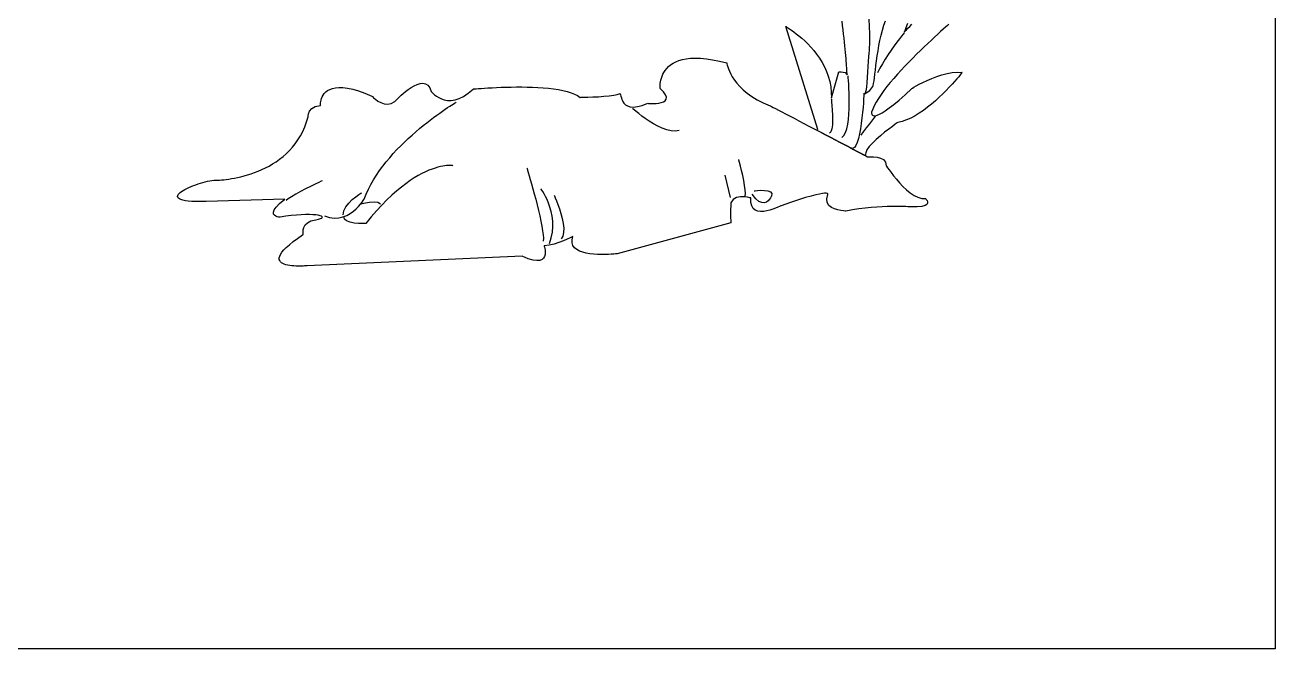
# Model space of a CAD drawing. Extents: x 61 to 149, y 52 to 245.
# Drawn here: x 91.3 to 149.2, y 51.6 to 80.5 of the extents above; entities that cross this region are included whole.
import ezdxf

# ---------------------------------------------------------------- set-up
doc = ezdxf.new("R2010")
doc.units = 0

msp = doc.modelspace()

# ---------------------------------------------------------------- linework, layer by layer
at = {"color": 250, "linetype": 'Continuous'}
for points in [[(60.8344, 245.412), (149.1656, 245.412), (149.1656, 51.588), (60.8344, 51.588), (60.8344, 245.412)], [(127.9935, 75.6399), (126.5051, 80.4083), (126.517163, 80.4013), (126.551886, 80.380436), (126.607066, 80.345913), (126.680501, 80.297933), (126.76999, 80.236701), (126.873331, 80.162421), (126.988321, 80.075296), (127.11276, 79.975531), (127.244446, 79.863329), (127.381175, 79.738893), (127.520748, 79.602429), (127.660962, 79.45414), (127.799615, 79.294229), (127.934505, 79.122901), (128.063431, 78.940359), (128.18419, 78.746808), (128.294582, 78.542451), (128.392403, 78.327491), (128.475453, 78.102134), (128.54153, 77.866582), (128.588431, 77.62104), (128.613955, 77.365711), (128.6159, 77.1008), (128.9676, 78.3135), (129.065833, 78.31453), (129.248267, 78.284937), (129.3465, 78.1757), (129.346318, 78.171162), (129.345712, 78.179893), (129.344595, 78.201581), (129.34288, 78.235914), (129.340478, 78.282578), (129.337302, 78.341262), (129.333265, 78.411653), (129.328278, 78.493438), (129.322254, 78.586304), (129.315106, 78.689939), (129.306745, 78.804031), (129.297085, 78.928267), (129.286036, 79.062334), (129.273512, 79.20592), (129.259425, 79.358712), (129.243688, 79.520398), (129.226212, 79.690665), (129.20691, 79.8692), (129.185694, 80.055691), (129.162477, 80.249826), (129.13717, 80.451291), (129.109687, 80.659775)], [(134.065174, 80.516465), (133.992729, 80.453309), (133.902967, 80.374414), (133.7974, 80.280813), (133.677539, 80.173534), (133.544895, 80.05361), (133.400981, 79.92207), (133.247306, 79.779946), (133.085383, 79.628268), (132.916722, 79.468067), (132.742836, 79.300373), (132.565234, 79.126217), (132.385429, 78.946629), (132.204932, 78.762642), (132.025253, 78.575284), (131.847905, 78.385587), (131.674398, 78.194581), (131.506245, 78.003298), (131.344955, 77.812767), (131.192041, 77.62402), (131.049013, 77.438086), (130.917384, 77.255998), (130.798663, 77.078785), (130.694364, 76.907478), (130.605996, 76.743107), (130.535071, 76.586705), (130.4831, 76.4393), (130.482, 76.432498), (130.480315, 76.414495), (130.480467, 76.38889), (130.484878, 76.359287), (130.49597, 76.329286), (130.516167, 76.302489), (130.547889, 76.282497), (130.593559, 76.272913), (130.6556, 76.277337), (130.736433, 76.299372), (130.838481, 76.342618), (130.964167, 76.410678), (131.115911, 76.507152), (131.296137, 76.635643), (131.507267, 76.799751), (131.751722, 77.003079), (132.031926, 77.249228), (132.3503, 77.5418), (132.373975, 77.556139), (132.4417, 77.595844), (132.548521, 77.655947), (132.689487, 77.731481), (132.859646, 77.817478), (133.054045, 77.908971), (133.267733, 78.00099), (133.495757, 78.08857), (133.733166, 78.166742), (133.975006, 78.230539), (134.216327, 78.274993), (134.452176, 78.295136), (134.6776, 78.286), (134.666759, 78.272178), (134.635054, 78.232427), (134.583713, 78.169319), (134.513962, 78.085424), (134.42703, 77.983314), (134.324143, 77.865562), (134.20653, 77.734737), (134.075416, 77.593412), (133.93203, 77.444159), (133.777599, 77.289548), (133.61335, 77.132152), (133.440511, 76.974541), (133.260308, 76.819288), (133.07397, 76.668963), (132.882724, 76.526138), (132.687796, 76.393386), (132.490415, 76.273276), (132.291808, 76.168381), (132.093201, 76.081273), (131.895823, 76.014522), (131.7009, 75.9707), (131.668064, 75.9479), (131.577771, 75.883973), (131.442341, 75.785629), (131.274095, 75.659578), (131.085355, 75.512528), (130.888441, 75.351189), (130.695675, 75.182271), (130.519376, 75.012484), (130.371867, 74.848537), (130.265468, 74.697139), (130.2125, 74.565), (130.1819, 74.4314), (130.084453, 74.482898), (129.969045, 74.543755), (129.837239, 74.613155), (129.690596, 74.690282), (129.530681, 74.77432), (129.359054, 74.864453), (129.177279, 74.959865), (128.986917, 75.05974), (128.789532, 75.163262), (128.586685, 75.269615), (128.379939, 75.377983), (128.170857, 75.48755), (127.961, 75.5975), (127.9935, 75.6399)], [(130.350972, 80.74635), (130.36914, 80.411176), (130.37945, 80.064061), (130.381504, 79.704828), (130.3749, 79.3333), (130.361617, 79.292642), (130.348717, 79.180302), (130.335827, 79.010731), (130.32257, 78.798381), (130.308574, 78.557704), (130.293463, 78.30315), (130.276862, 78.049171), (130.258396, 77.810219), (130.237692, 77.600744), (130.214375, 77.435198), (130.188069, 77.328033), (130.1584, 77.2937), (130.232563, 77.330463), (130.390904, 77.440737), (130.5372, 77.6245), (130.555854, 77.680904), (130.57401, 77.77016), (130.592297, 77.88907), (130.611343, 78.034437), (130.631776, 78.203062), (130.654223, 78.39175), (130.679312, 78.5973), (130.707672, 78.816516), (130.739931, 79.046201), (130.776716, 79.283156), (130.818655, 79.524183), (130.866377, 79.766085), (130.920509, 80.005665), (130.981679, 80.239724), (131.050516, 80.465064), (131.127647, 80.678489)], [(132.144556, 80.552371), (132.070401, 80.34849), (131.9985, 80.1602), (132.009117, 80.171215), (132.040196, 80.203372), (132.090582, 80.255334), (132.159117, 80.325769), (132.244644, 80.413341), (132.346008, 80.516715)], [(132.0094, 80.1382), (131.992135, 80.116903), (131.943448, 80.056023), (131.867998, 79.960077), (131.770448, 79.833581), (131.655458, 79.681054), (131.527687, 79.507013), (131.391799, 79.315973), (131.252452, 79.112452), (131.114308, 78.900967), (130.982027, 78.686036), (130.860271, 78.472174), (130.7537, 78.2639)], [(100.0845, 73.2914), (100.135985, 73.29272), (100.201027, 73.295555), (100.27879, 73.300289), (100.368438, 73.307307), (100.469134, 73.316992), (100.580041, 73.329728), (100.700323, 73.345901), (100.829143, 73.365894), (100.965666, 73.390092), (101.109053, 73.418878), (101.25847, 73.452637), (101.41308, 73.491753), (101.572045, 73.536611), (101.73453, 73.587595), (101.899698, 73.645088), (102.066712, 73.709476), (102.234736, 73.781142), (102.402934, 73.86047), (102.570469, 73.947846), (102.736504, 74.043653), (102.900203, 74.148275), (103.06073, 74.262096), (103.217247, 74.385502), (103.36892, 74.518875), (103.51491, 74.662601), (103.654381, 74.817064), (103.786498, 74.982647), (103.910423, 75.159735), (104.025321, 75.348712), (104.130353, 75.549963), (104.224685, 75.763872), (104.30748, 75.990823), (104.3779, 76.2312), (104.380573, 76.269304), (104.399281, 76.364563), (104.450063, 76.4884), (104.548952, 76.612237), (104.711986, 76.707496), (104.9552, 76.7456), (104.95457, 76.754773), (104.953737, 76.780719), (104.954286, 76.821076), (104.957803, 76.873485), (104.965875, 76.935585), (104.980086, 77.005015), (105.002023, 77.079415), (105.033271, 77.156424), (105.075415, 77.233681), (105.130042, 77.308827), (105.198738, 77.3795), (105.283087, 77.44334), (105.384676, 77.497986), (105.50509, 77.541079), (105.645915, 77.570256), (105.808737, 77.583159), (105.995141, 77.577425), (106.206714, 77.550695), (106.44504, 77.500608), (106.711706, 77.424804), (107.008298, 77.320921), (107.3364, 77.1866), (107.356141, 77.165592), (107.412042, 77.111523), (107.499124, 77.037827), (107.612403, 76.957938), (107.7469, 76.885287), (107.897633, 76.83331), (108.05962, 76.81544), (108.227882, 76.845109), (108.397435, 76.935751), (108.5633, 77.1008), (108.57924, 77.11701), (108.624429, 77.161395), (108.694924, 77.227584), (108.786779, 77.309208), (108.896048, 77.399896), (109.018788, 77.49328), (109.151053, 77.582989), (109.288899, 77.662654), (109.42838, 77.725904), (109.565552, 77.76637), (109.696469, 77.777683), (109.817188, 77.753472), (109.923763, 77.687368), (110.012248, 77.573), (110.0787, 77.404), (110.089044, 77.391342), (110.119594, 77.357124), (110.169629, 77.306981), (110.238427, 77.246548), (110.325267, 77.181459), (110.429426, 77.11735), (110.550185, 77.059856), (110.686819, 77.014611), (110.83861, 76.98725), (111.004833, 76.983407), (111.184769, 77.008719), (111.377695, 77.068819), (111.58289, 77.169343), (111.799632, 77.315925), (112.0272, 77.5142), (112.043323, 77.51571), (112.090257, 77.519925), (112.165848, 77.526375), (112.267944, 77.53459), (112.394392, 77.544099), (112.543038, 77.554431), (112.71173, 77.565116), (112.898314, 77.575684), (113.100637, 77.585663), (113.316547, 77.594584), (113.543889, 77.601975), (113.780512, 77.607367), (114.024263, 77.610288), (114.272987, 77.610268), (114.524532, 77.606837), (114.776745, 77.599524), (115.027473, 77.587859), (115.274563, 77.57137), (115.515862, 77.549588), (115.749216, 77.522042), (115.972473, 77.488262), (116.18348, 77.447776), (116.380083, 77.400114), (116.560129, 77.344806), (116.721467, 77.281382), (116.861941, 77.20937), (116.9794, 77.1283), (117.025785, 77.129211), (117.152382, 77.132273), (117.340358, 77.137982), (117.570875, 77.146834), (117.8251, 77.159325), (118.084197, 77.17595), (118.32933, 77.197204), (118.541666, 77.223583), (118.702367, 77.255583), (118.7926, 77.2937), (118.819921, 77.304543), (118.839499, 77.285643), (118.855134, 77.242537), (118.870627, 77.180762), (118.889778, 77.105856), (118.916387, 77.023354), (118.954256, 76.938796), (119.007184, 76.857716), (119.078973, 76.785654), (119.173422, 76.728144), (119.294333, 76.690726), (119.445506, 76.678935), (119.630741, 76.698309), (119.853839, 76.754385), (120.1186, 76.8527), (120.139576, 76.850993), (120.196943, 76.847478), (120.282356, 76.844566), (120.387473, 76.844667), (120.503951, 76.850194), (120.623445, 76.863555), (120.737613, 76.887163), (120.83811, 76.923427), (120.916595, 76.974758), (120.964722, 77.043567), (120.97415, 77.132266), (120.936535, 77.243263), (120.843532, 77.378971), (120.6868, 77.5418), (120.686142, 77.549481), (120.684849, 77.571611), (120.68394, 77.606819), (120.684438, 77.653733), (120.687362, 77.710983), (120.693734, 77.777197), (120.704573, 77.851005), (120.720901, 77.931035), (120.743739, 78.015917), (120.774106, 78.104279), (120.813024, 78.194751), (120.861513, 78.285961), (120.920594, 78.376539), (120.991288, 78.465113), (121.074614, 78.550312), (121.171595, 78.630766), (121.283251, 78.705103), (121.410602, 78.771952), (121.554669, 78.829943), (121.716472, 78.877704), (121.897033, 78.913864), (122.097372, 78.937053), (122.318509, 78.945898), (122.561466, 78.93903), (122.827263, 78.915077), (123.11692, 78.872669), (123.431459, 78.810433), (123.7719, 78.727), (123.773629, 78.714209), (123.780118, 78.677316), (123.793315, 78.618543), (123.81517, 78.540113), (123.847634, 78.444246), (123.892656, 78.333164), (123.952187, 78.209089), (124.028175, 78.074243), (124.122571, 77.930847), (124.237324, 77.781124), (124.374385, 77.627294), (124.535704, 77.47158), (124.723229, 77.316203), (124.938912, 77.163384), (125.184701, 77.015347), (125.462547, 76.874311), (125.7744, 76.7425), (125.791517, 76.733544), (125.841198, 76.707548), (125.92094, 76.66582), (126.02824, 76.609667), (126.160594, 76.540398), (126.315497, 76.459321), (126.490448, 76.367743), (126.682942, 76.266972), (126.890476, 76.158316), (127.110546, 76.043083), (127.340648, 75.92258), (127.57828, 75.798117), (127.820938, 75.671), (128.066117, 75.542538), (128.311315, 75.414037), (128.554027, 75.286807), (128.791752, 75.162155), (129.021984, 75.041389), (129.24222, 74.925817), (129.449958, 74.816747), (129.642692, 74.715486), (129.81792, 74.623342), (129.973139, 74.541624), (130.105844, 74.471639), (130.213532, 74.414695), (130.2937, 74.3721), (130.332018, 74.375812), (130.432808, 74.381136), (130.574822, 74.379351), (130.736813, 74.361738), (130.897533, 74.319576), (131.035736, 74.244145), (131.130174, 74.126727), (131.1596, 73.9586), (131.174877, 73.935327), (131.218855, 73.870289), (131.28875, 73.770658), (131.381783, 73.643605), (131.495171, 73.496303), (131.626133, 73.335923), (131.771887, 73.169638), (131.929652, 73.004617), (132.096647, 72.848035), (132.270088, 72.707062), (132.447196, 72.58887), (132.625188, 72.500631), (132.801283, 72.449517), (132.9727, 72.4427), (132.985175, 72.430407), (133.01405, 72.397277), (133.046496, 72.348932), (133.069689, 72.290994), (133.0708, 72.229087), (133.037003, 72.168834), (132.955472, 72.115855), (132.813378, 72.075775), (132.597897, 72.054216), (132.2962, 72.0568), (132.280601, 72.057965), (132.234835, 72.060947), (132.160448, 72.06498), (132.058986, 72.069297), (131.931995, 72.073129), (131.781022, 72.075711), (131.607612, 72.076273), (131.413312, 72.07405), (131.199668, 72.068274), (130.968226, 72.058177), (130.720532, 72.042993), (130.458133, 72.021953), (130.182574, 71.994291), (129.895401, 71.95924), (129.598161, 71.916032), (129.2924, 71.8639), (129.260873, 71.864672), (129.176575, 71.870074), (129.054932, 71.884736), (128.91137, 71.913289), (128.761312, 71.960362), (128.620186, 72.030587), (128.503417, 72.128593), (128.426429, 72.25901), (128.404648, 72.426469), (128.4535, 72.6356), (128.455216, 72.639218), (128.457123, 72.648373), (128.454363, 72.660518), (128.442078, 72.673103), (128.415407, 72.683581), (128.369494, 72.689405), (128.299477, 72.688025), (128.2005, 72.676894), (128.067702, 72.653463), (127.896226, 72.615185), (127.681212, 72.559512), (127.417801, 72.483894), (127.101134, 72.385785), (126.726354, 72.262637), (126.2886, 72.1119), (126.269661, 72.102059), (126.216467, 72.075804), (126.134456, 72.038034), (126.029063, 71.993648), (125.905726, 71.947548), (125.76988, 71.904633), (125.626962, 71.869802), (125.482409, 71.847956), (125.341656, 71.843995), (125.210141, 71.862819), (125.093299, 71.909326), (124.996568, 71.988418), (124.925383, 72.104995), (124.885182, 72.263955), (124.8814, 72.4702), (124.840372, 72.481134), (124.732121, 72.503648), (124.578898, 72.522311), (124.402953, 72.521689), (124.226538, 72.486352), (124.071904, 72.400866), (123.9613, 72.2498), (123.958698, 72.215835), (123.953495, 72.110418), (123.949593, 71.928262), (123.950894, 71.664085), (123.9613, 71.3126), (118.6986, 69.8849), (118.67899, 69.882704), (118.623251, 69.877102), (118.536022, 69.869571), (118.421942, 69.861591), (118.285648, 69.854639), (118.131779, 69.850195), (117.964973, 69.849736), (117.789869, 69.85474), (117.611105, 69.866687), (117.433319, 69.887053), (117.26115, 69.917319), (117.099236, 69.958962), (116.952216, 70.01346), (116.824727, 70.082292), (116.721408, 70.166936), (116.646898, 70.26887), (116.605834, 70.389573), (116.602855, 70.530524), (116.6426, 70.6932), (116.6104, 70.675764), (116.520284, 70.629484), (116.381976, 70.5634), (116.2052, 70.48655), (115.99968, 70.407975), (115.775141, 70.336716), (115.541306, 70.281811), (115.3079, 70.2523), (115.313172, 70.235939), (115.325779, 70.19114), (115.34091, 70.12433), (115.353754, 70.041936), (115.3595, 69.950384), (115.353336, 69.856101), (115.33045, 69.765513), (115.286032, 69.685046), (115.21527, 69.621129), (115.113352, 69.580186), (114.975467, 69.568646), (114.796805, 69.592933), (114.572553, 69.659476), (114.2979, 69.7747), (104.3423, 69.3338), (104.333342, 69.332906), (104.307671, 69.330567), (104.267091, 69.327298), (104.213405, 69.323612), (104.148416, 69.320024), (104.073928, 69.317049), (103.991745, 69.3152), (103.90367, 69.314993), (103.811507, 69.316941), (103.717059, 69.321559), (103.62213, 69.329362), (103.528524, 69.340862), (103.438044, 69.356576), (103.352493, 69.377017), (103.273675, 69.4027), (103.203394, 69.434139), (103.143453, 69.471848), (103.095656, 69.516342), (103.061806, 69.568134), (103.043707, 69.627741), (103.043163, 69.695675), (103.061977, 69.772451), (103.101952, 69.858584), (103.164892, 69.954587), (103.252601, 70.060976), (103.366882, 70.178264), (103.509539, 70.306966), (103.682375, 70.447597), (103.887194, 70.60067), (104.1258, 70.7667), (104.145644, 70.773702), (104.149156, 70.820923), (104.148511, 70.898685), (104.155881, 70.997312), (104.183438, 71.107125), (104.243356, 71.218448), (104.347807, 71.321603), (104.508964, 71.406913), (104.739, 71.4647), (104.863537, 71.487804), (104.953698, 71.513318), (105.010805, 71.540344), (105.036181, 71.567985), (105.031147, 71.595343), (104.997023, 71.621521), (104.935133, 71.645621), (104.846797, 71.666746), (104.733337, 71.683998), (104.596076, 71.696481), (104.436333, 71.703295), (104.255432, 71.703544), (104.054694, 71.696331), (103.835439, 71.680757), (103.598991, 71.655926), (103.346671, 71.620939), (103.0798, 71.5749), (103.061262, 71.576362), (103.013777, 71.582957), (102.949543, 71.597997), (102.880754, 71.624796), (102.819608, 71.666666), (102.778301, 71.72692), (102.769027, 71.80887), (102.803985, 71.915831), (102.895368, 72.051114), (103.055375, 72.218033), (103.2962, 72.4199), (99.653, 72.3097), (99.40439, 72.304994), (99.18536, 72.306565), (98.994643, 72.314014), (98.830971, 72.326941), (98.693078, 72.344947), (98.579696, 72.367633), (98.489558, 72.394599), (98.421398, 72.425445), (98.373949, 72.459773), (98.345943, 72.497183), (98.336113, 72.537274), (98.343192, 72.579649), (98.365914, 72.623907), (98.403011, 72.669649), (98.453216, 72.716476), (98.515262, 72.763987), (98.587883, 72.811785), (98.66981, 72.859468), (98.759778, 72.906639), (98.856519, 72.952896), (98.958765, 72.997842), (99.065251, 73.041076), (99.174708, 73.082199), (99.28587, 73.120811), (99.39747, 73.156513), (99.508241, 73.188907), (99.616916, 73.217591), (99.722228, 73.242167), (99.822909, 73.262235), (99.917693, 73.277397), (100.005312, 73.287251), (100.0845, 73.2914)], [(129.1084, 75.2651), (129.197188, 75.362699), (129.269673, 75.502224), (129.327316, 75.677019), (129.371575, 75.880433), (129.403909, 76.10581), (129.425777, 76.346497), (129.438637, 76.595841), (129.44395, 76.847188), (129.443174, 77.093883), (129.437767, 77.329273), (129.42919, 77.546704), (129.4189, 77.739523), (129.408357, 77.901076), (129.39902, 78.024709), (129.392348, 78.103768), (129.3898, 78.1316)], [(128.6104, 77.0732), (128.615576, 77.031107), (128.628418, 76.91638), (128.644898, 76.746352), (128.660989, 76.538352), (128.672663, 76.309713), (128.675891, 76.077764), (128.666647, 75.859837), (128.640902, 75.673264), (128.594629, 75.535375), (128.5238, 75.4635)], [(130.1259, 77.3158), (130.124398, 77.283492), (130.119662, 77.192579), (130.111346, 77.052077), (130.099104, 76.871002), (130.082589, 76.65837), (130.061455, 76.423198), (130.035357, 76.174502), (130.003947, 75.921298), (129.966881, 75.672602), (129.923811, 75.43743), (129.874392, 75.224798), (129.818278, 75.043723), (129.755122, 74.903221), (129.684578, 74.812308), (129.6063, 74.78)], [(105.1358, 71.6484), (105.369224, 71.571402), (105.589794, 71.540755), (105.796799, 71.549952), (105.989531, 71.592487), (106.167277, 71.661853), (106.329329, 71.751543), (106.474975, 71.85505), (106.603506, 71.965867), (106.714212, 72.077487), (106.806382, 72.183404), (106.879306, 72.277111), (106.932273, 72.3521), (106.964575, 72.401866), (106.9755, 72.4199), (107.067155, 72.648697), (107.170975, 72.874029), (107.28601, 73.095669), (107.411307, 73.313389), (107.545915, 73.526962), (107.688883, 73.736162), (107.839259, 73.940762), (107.996092, 74.140535), (108.158429, 74.335253), (108.325319, 74.52469), (108.495811, 74.708619), (108.668953, 74.886812), (108.843794, 75.059044), (109.019382, 75.225086), (109.194765, 75.384712), (109.368992, 75.537695), (109.541112, 75.683809), (109.710172, 75.822825), (109.875221, 75.954517), (110.035308, 76.078659), (110.189481, 76.195023), (110.336789, 76.303381), (110.476279, 76.403509), (110.607001, 76.495177), (110.728003, 76.57816), (110.838333, 76.65223), (110.937039, 76.71716), (111.023171, 76.772724), (111.095776, 76.818694), (111.153903, 76.854844), (111.1966, 76.880946), (111.222916, 76.896774), (111.2319, 76.9021)], [(121.5689, 75.5893), (121.386311, 75.563569), (121.191634, 75.57687), (120.98897, 75.62326), (120.782418, 75.696796), (120.576078, 75.791535), (120.374052, 75.901534), (120.180438, 76.02085), (119.999336, 76.143539), (119.834848, 76.263658), (119.691072, 76.375265), (119.572109, 76.472416), (119.48206, 76.549167), (119.425023, 76.599576), (119.4051, 76.6177)], [(129.996, 75.3754), (130.10585, 75.524935), (130.246967, 75.711844), (130.3965, 75.907338), (130.5316, 76.082622), (130.629417, 76.208907), (130.6671, 76.2574)], [(124.5782, 72.5301), (124.621117, 72.570318), (124.635247, 72.680595), (124.625793, 72.845361), (124.597961, 73.049048), (124.556955, 73.276088), (124.507978, 73.510912), (124.456236, 73.737952), (124.406933, 73.941639), (124.365273, 74.106405), (124.336461, 74.216682), (124.3257, 74.2569)], [(111.0876, 73.963), (111.081427, 73.964098), (111.063057, 73.966721), (111.032719, 73.969867), (110.990639, 73.97253), (110.937043, 73.973707), (110.872159, 73.972393), (110.796213, 73.967584), (110.709431, 73.958277), (110.612041, 73.943467), (110.504269, 73.922149), (110.386342, 73.89332), (110.258487, 73.855976), (110.120931, 73.809112), (109.9739, 73.751725), (109.817621, 73.68281), (109.652321, 73.601363), (109.478226, 73.506379), (109.295564, 73.396856), (109.10456, 73.271788), (108.905443, 73.130172), (108.698438, 72.971003), (108.483772, 72.793277), (108.261672, 72.595991), (108.032365, 72.378139), (107.796078, 72.138719), (107.553036, 71.876725), (107.303468, 71.591153), (107.0476, 71.281), (107.001244, 71.28014), (106.879648, 71.281005), (106.709019, 71.288757), (106.515562, 71.308562), (106.325486, 71.345585), (106.164995, 71.404989), (106.060298, 71.491939), (106.0376, 71.6116)], [(114.5144, 73.8527), (114.521785, 73.828346), (114.542751, 73.758559), (114.575518, 73.648253), (114.618303, 73.502342), (114.669327, 73.32574), (114.726807, 73.123359), (114.788963, 72.900115), (114.854013, 72.660919), (114.920175, 72.410687), (114.985669, 72.154332), (115.048713, 71.896768), (115.107526, 71.642907), (115.160327, 71.397665), (115.205334, 71.165954), (115.240766, 70.952688), (115.264842, 70.762782), (115.27578, 70.601148), (115.2718, 70.4727)], [(105.0276, 73.2649), (104.98601, 73.245136), (104.872351, 73.190544), (104.703287, 73.108179), (104.495482, 73.005092), (104.2656, 72.888338), (104.030306, 72.764968), (103.806265, 72.642037), (103.610141, 72.526596), (103.458598, 72.4257), (103.3683, 72.3464)], [(123.6764, 73.5221), (123.9289, 72.4934)], [(106.0015, 71.6851), (106.028366, 71.876991), (106.121594, 72.062847), (106.259624, 72.236642), (106.4209, 72.39235), (106.583863, 72.523946), (106.726956, 72.625403), (106.828621, 72.690696), (106.8673, 72.7138)], [(115.5604, 70.3625), (115.643327, 70.631635), (115.692843, 70.894106), (115.713053, 71.14815), (115.708061, 71.392002), (115.68197, 71.6239), (115.638886, 71.842081), (115.582913, 72.044781), (115.518154, 72.230238), (115.448714, 72.396687), (115.378696, 72.542367), (115.312206, 72.665513), (115.253347, 72.764362), (115.206224, 72.837152), (115.17494, 72.882119), (115.1636, 72.8975)], [(115.7768, 72.6036), (115.790767, 72.57156), (115.828407, 72.481988), (115.883334, 72.344708), (115.949159, 72.169541), (116.019494, 71.96631), (116.08795, 71.744838), (116.148139, 71.514946), (116.193674, 71.286459), (116.218166, 71.069198), (116.215226, 70.872987), (116.178467, 70.707646), (116.1015, 70.583)], [(125.0383, 72.7955), (125.080712, 72.801359), (125.190866, 72.813422), (125.343136, 72.823418), (125.5119, 72.823075), (125.671532, 72.804123), (125.796409, 72.758291), (125.860907, 72.677307), (125.8394, 72.5529), (125.829743, 72.532746), (125.801118, 72.481634), (125.754045, 72.413588), (125.689045, 72.342631), (125.606637, 72.282787), (125.507343, 72.248081), (125.391682, 72.252535), (125.260174, 72.310174), (125.11334, 72.435021), (124.9517, 72.6411)], [(106.8312, 72.1995), (106.887979, 72.214806), (107.03293, 72.248478), (107.227975, 72.28215), (107.435037, 72.297456), (107.616038, 72.276028), (107.7329, 72.1995)]]:
    msp.add_lwpolyline(points, dxfattribs=at)

doc.saveas('drawing.dxf')
